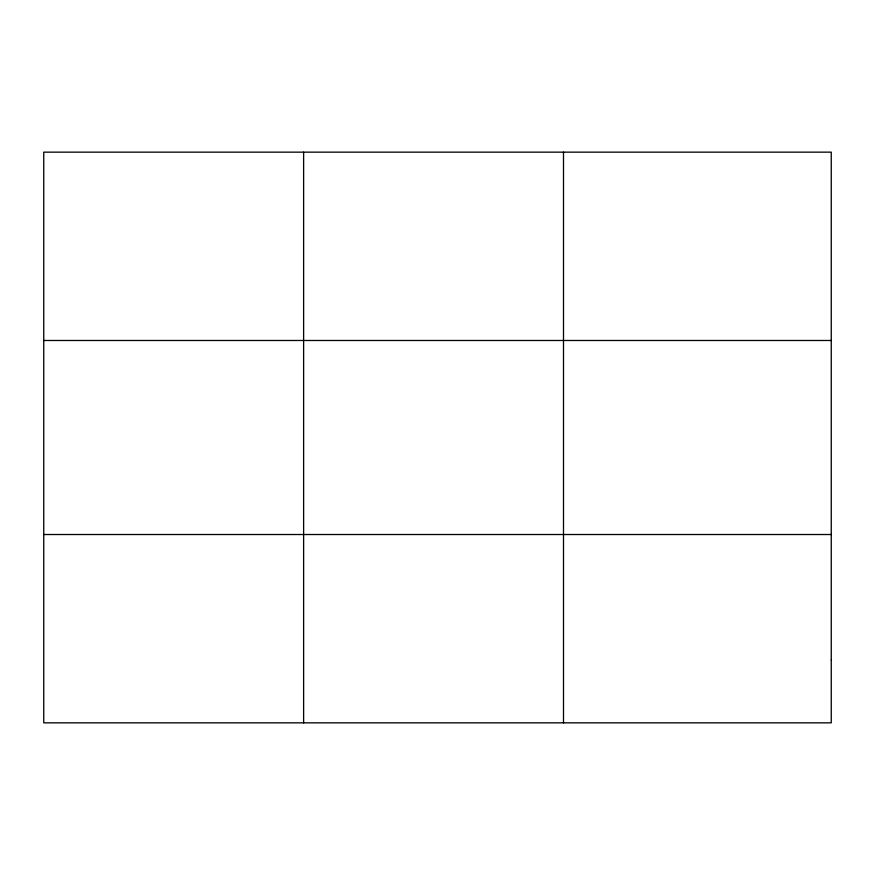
<?xml version="1.0" encoding="UTF-8"?>
<svg xmlns="http://www.w3.org/2000/svg" width="875" height="875" viewBox="0 0 875 875"><rect width="100%" height="100%" fill="white"/><g stroke="black" fill="none" stroke-linecap="round" stroke-linejoin="round"><path stroke-width="1.31" d="M303.625 722.848L303.625 152.152M563.5 722.848L563.5 152.152M43.75 340.484L831.25 340.484M43.75 534.516L831.25 534.516M831.25 660.067L831.25 722.848L43.75 722.848L43.75 152.152L831.25 152.152L831.25 660.067"/></g></svg>
